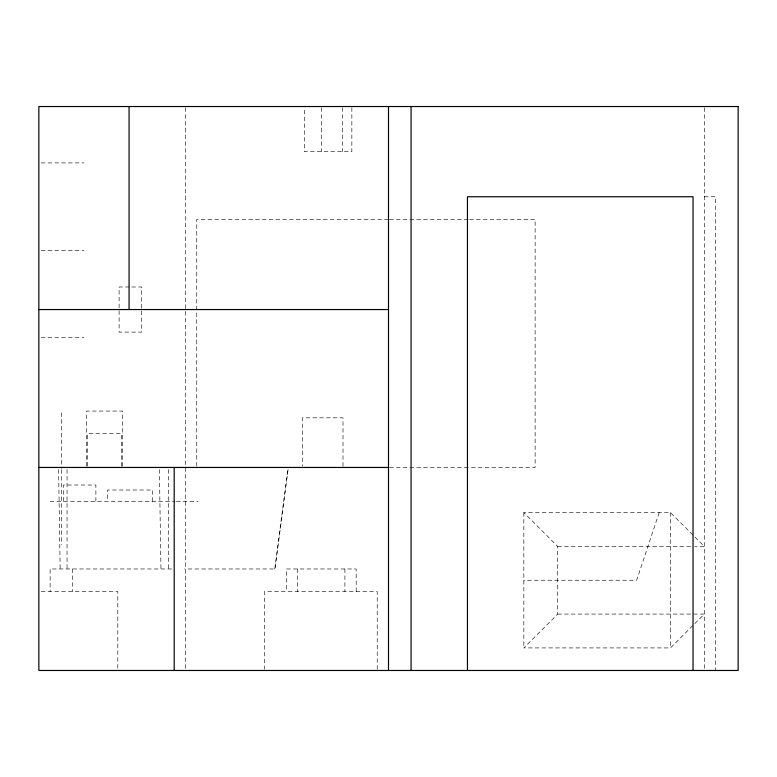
<?xml version="1.0" encoding="UTF-8"?>
<svg xmlns="http://www.w3.org/2000/svg" width="777" height="777" viewBox="0 0 777 777"><rect width="100%" height="100%" fill="white"/><g stroke="black" fill="none" stroke-linecap="round" stroke-linejoin="round"><path stroke-width="0.58" stroke-dasharray="3.88 2.91" d="M274.776 568.968L287.869 469.522M288.082 469.522L275 568.968L184.547 568.968M659.197 512.567L636.635 580.244L523.844 580.244M557.682 614.083L704.312 614.083L670.473 647.921L523.844 647.921L557.682 614.083L557.682 546.406L523.844 512.567L670.473 512.567L704.312 546.406L694.648 546.406M41.22 162.917L83.965 162.917M704.312 196.756L715.588 196.756L715.588 670.473M388.383 219.318L196.756 219.318L196.756 467.453M389.588 219.318L468.424 219.318M469.638 219.318L535.13 219.318L535.13 467.453L469.638 467.453M41.22 250.33L83.965 250.33M129.303 286.985L119.104 286.985L119.104 332.109L141.657 332.109L141.657 286.985L130.381 286.985M41.22 337.742L83.965 337.742M389.588 467.453L468.424 467.453M50.126 501.291L175.107 501.291M176.321 501.291L198.164 501.291M557.682 546.406L693.434 546.406M171.698 568.968L50.126 568.968L50.126 591.52M41.239 591.52L117.803 591.52L117.803 669.279M159.392 469.522L160.956 568.968M58.605 469.522L60.169 568.968M704.312 107.741L704.312 669.269M670.473 512.567L670.473 647.921M523.844 512.567L523.844 647.921M377.224 669.279L377.224 591.52L264.433 591.52L264.433 669.279M356.187 591.52L356.187 568.968L286.305 568.968L286.305 591.52M351.855 107.712L351.855 151.641L304.331 151.641L304.331 107.712M344.91 568.968L344.91 591.52M343.007 466.239L343.007 417.822L302.399 417.822L302.399 466.239M342.443 107.712L342.443 151.641M321.299 107.712L321.299 151.641M297.581 568.968L297.581 591.52M185.48 107.741L185.48 669.259M168.56 469.522L168.56 568.968M152.632 501.291L152.632 490.015L107.508 490.015L107.508 501.291M122.543 466.249L122.543 411.062L86.451 411.062L86.451 466.249M121.416 466.249L121.416 433.615L87.578 433.615L87.578 466.249M95.882 501.291L95.882 485.013L63.335 485.013L63.335 501.291M72.688 568.968L72.688 591.52M67.045 469.522L67.045 568.968M61.412 412.752L61.412 468.444M61.412 469.648L61.412 544.716"/><path stroke-width="1.17" d="M38.85 309.547L388.5 309.547M38.85 467.453L388.5 467.453M693.035 670.473L693.035 196.756L467.453 196.756L467.453 670.473M411.062 106.527L411.062 670.473M388.5 106.527L388.5 670.473M174.194 467.453L174.194 670.473M129.079 106.527L129.079 309.547M738.15 106.527L38.85 106.527L38.85 670.473L738.15 670.473L738.15 106.527"/></g></svg>
